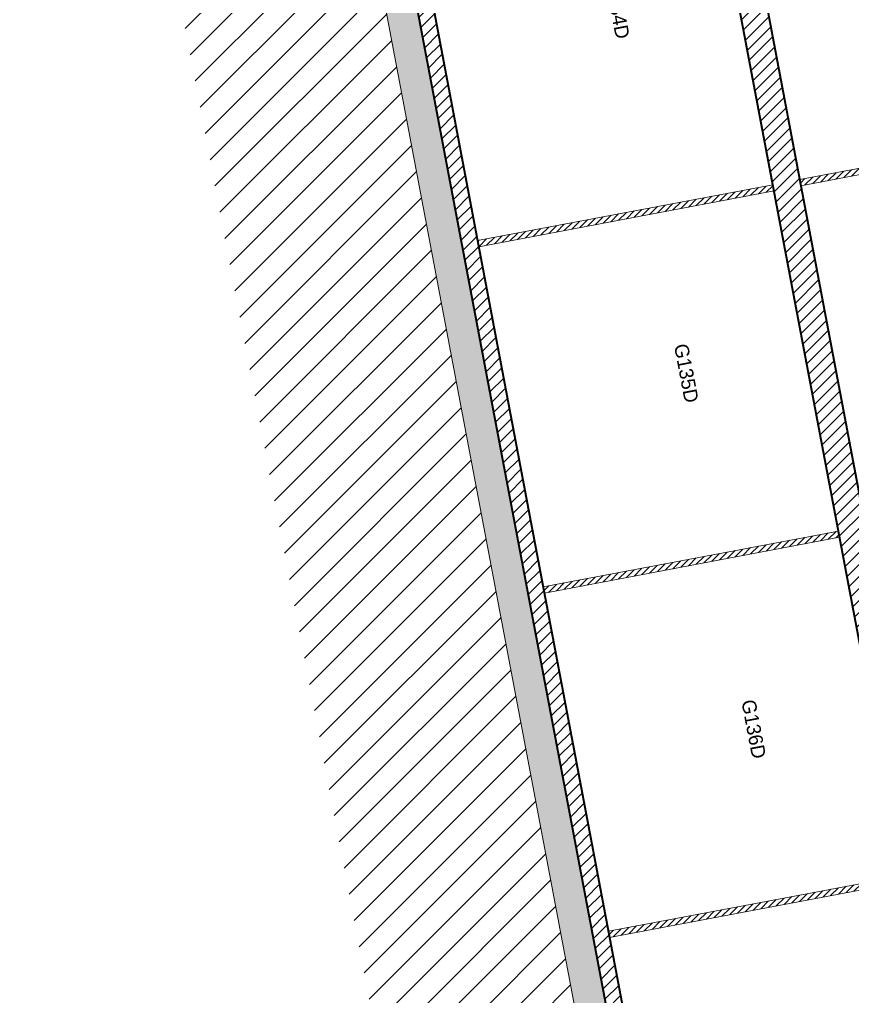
# Model space of a CAD drawing. Header units: centimetres. Extents: x 43491 to 84569, y -30699 to -11680.
# Drawn here: x 44160 to 44832, y -28257 to -27470 of the extents above; entities that cross this region are included whole.
import ezdxf

# ---------------------------------------------------------------- set-up
doc = ezdxf.new("R2010")
doc.units = ezdxf.units.CM
doc.header["$LTSCALE"] = 50.8
for name, color, linetype, lineweight in [('0-PROJET-DESSINS CRÉES', 7, 'Continuous', 9), ('0-PROJET-MUR BETON', 7, 'Continuous', 35), ('0-PROJET-MURS AGGLO', 7, 'Continuous', 5), ('0-PROJET-TEXTE', 7, 'Continuous', 5), ('Général', 7, 'Continuous', 5)]:
    doc.layers.add(name, color=color, linetype=linetype, lineweight=lineweight)
doc.styles.add('Futura Std Book', font='Futura Std Book')
pattern_1 = [(45, (38816.9114, 22086.9576), (2.42534722, -2.64583333), [])]

msp = doc.modelspace()

# ---------------------------------------------------------------- hatches: boundary and pattern name
at = {"layer": '0-PROJET-DESSINS CRÉES', "linetype": 'Continuous', "lineweight": 18}
h = msp.add_hatch(dxfattribs=at)
h.set_pattern_fill('Terre', color=252, style=0, pattern_type=2)
h.set_pattern_definition([(50.6530536, (805975.722, -272856.77), (-2e-12, -51.2282759), [47.3175133, -18.9270053]), (50.6530536, (805975.794, -272871.344), (-2e-12, -51.2282759), [66.1311571, -0.1133615]), (50.6530536, (805975.722, -272864.1), (-2e-12, -51.2282759), [56.781016, -9.4635027]), (50.6530536, (805975.722, -272849.44), (-2e-12, -51.2282759), [37.8540107, -28.390508]), (-50.6530536, (805993.722, -272820.116), (-2e-12, -51.2282759), [4.7317513, -61.5127673]), (-50.6530536, (805987.722, -272820.116), (-2e-12, -51.2282759), [9.4635027, -56.781016]), (-50.6530536, (805981.74, -272820.116), (-2e-12, -51.2282759), [14.1666564, -52.0778623]), (-50.6530536, (805975.722, -272820.116), (-2e-12, -51.2282759), [18.9270053, -47.3175133]), (50.6530536, (806005.794, -272871.344), (-2e-12, -51.2282759), [18.8136438, -47.430875]), (50.6530536, (806011.794, -272871.344), (-2e-12, -51.2282759), [9.350141, -56.8943776]), (50.6530536, (805999.794, -272871.344), (-2e-12, -51.2282759), [28.2771465, -37.9673722]), (-50.6530536, (806014.722, -272823.78), (-2e-12, -51.2282759), [4.7317513, -61.5127673]), (-50.6530536, (806011.722, -272827.447), (-2e-12, -51.2282759), [9.4635027, -56.781016]), (-50.6530536, (806008.722, -272831.112), (-2e-12, -51.2282759), [14.195254, -52.0492647]), (-50.6530536, (806005.722, -272834.778), (-2e-12, -51.2282759), [18.9270053, -47.3175133]), (-50.6530536, (806002.722, -272838.443), (-2e-12, -51.2282759), [18.9270053, -47.3175133]), (-50.6530536, (805999.722, -272842.11), (-2e-12, -51.2282759), [18.9270053, -47.3175133]), (-50.6530536, (805996.722, -272845.774), (-2e-12, -51.2282759), [18.9270053, -47.3175133]), (-50.6530536, (805975.722, -272827.447), (-2e-12, -51.2282759), [14.195254, -52.0492647]), (-50.6530536, (805993.722, -272849.44), (-2e-12, -51.2282759), [18.9270053, -47.3175133]), (-50.6530536, (805975.722, -272834.778), (-2e-12, -51.2282759), [9.4635027, -56.781016]), (-50.6530536, (805990.722, -272853.105), (-2e-12, -51.2282759), [18.9270053, -47.3175133]), (-50.6530536, (805975.722, -272842.103), (-2e-12, -51.2282759), [4.7351633, -61.5093554]), (-50.6530536, (805987.723, -272856.77), (-2e-12, -51.2282759), [18.8117174, -47.4328012]), (-50.6530536, (805975.722, -272849.427), (-2e-12, -51.2282759), [0.007868, -66.2366506]), (-50.6530536, (805984.725, -272860.432), (-2e-12, -51.2282759), [14.0796978, -52.164821]), (-50.6530536, (805981.723, -272864.1), (-2e-12, -51.2282759), [9.3501564, -56.8943623]), (-50.6530536, (805978.723, -272867.766), (-2e-12, -51.2282759), [4.6188139, -61.6257048])])
h.paths.add_polyline_path([(44682.99, -28771.6), (44727.55, -28763.16), (44288.24, -26443.41), (44232.41, -26453.99), (44268.71, -26474.6), (44699.78, -28750.84)])
at = {"layer": '0-PROJET-MUR BETON', "linetype": 'Continuous', "lineweight": 5}
h = msp.add_hatch(dxfattribs=at)
h.set_pattern_fill('hachure A', style=0, pattern_type=2)
h.set_pattern_definition([(45, (38816.9114, 22086.9576), (5.2916667, -4.4097222), [])])
h.paths.add_polyline_path([(44877.82, -26168.9), (44881.17, -26186.58), (44816.07, -26198.91), (44839.14, -26320.76), (44904.25, -26308.44), (44907.6, -26326.12), (44842.49, -26338.45), (44907.42, -26681.3), (44970.16, -26669.42), (44974.01, -26689.75), (44911.27, -26701.64), (44976.14, -27044.2), (45038.88, -27032.32), (45042.74, -27052.65), (44980, -27064.53), (45054.11, -27455.87), (45116.85, -27443.99), (45120.7, -27464.32), (45057.96, -27476.2), (45154.22, -27984.5), (45216.96, -27972.61), (45220.81, -27992.95), (45158.07, -28004.83), (45188.36, -28164.81), (45251.1, -28152.93), (45254.96, -28173.27), (45192.22, -28185.15), (45313.36, -28824.85), (45376.1, -28812.96), (45379.82, -28832.61), (44710.67, -28959.34), (44712.9, -28938.56), (44759.11, -28929.81), (44731.28, -28782.81), (44680.76, -28792.38), (44682.99, -28771.6), (44727.55, -28763.16), (44288.24, -26443.41), (44232.41, -26453.99), (44234.42, -26435.29), (44284.89, -26425.73), (44227.19, -26121.01), (44164.59, -26132.86), (44166.6, -26114.16), (44797.74, -25994.64), (44801.08, -26012.32), (44781.43, -26016.04), (44812.72, -26181.23)])
h.paths.add_polyline_path([(44557.15, -26374.17), (44816.54, -26325.04), (44758.84, -26020.32), (44499.45, -26069.45)])
h.paths.add_polyline_path([(44535.57, -26378.26), (44477.86, -26073.54), (44239.96, -26118.59), (44297.67, -26423.31)])
h.paths.add_polyline_path([(44997.7, -28700.46), (44991.36, -28701.66), (44993.48, -28712.8), (45259.2, -28662.48), (44819.89, -26342.73), (44560.5, -26391.85)])
h.paths.add_polyline_path([(44978.23, -28715.69), (44538.92, -26395.94), (44301.02, -26440.99), (44738.22, -28749.6), (44731.88, -28750.8), (44733.99, -28761.95)])
h.paths.add_polyline_path([(45290.76, -28829.13), (45262.92, -28682.13), (44744.05, -28780.4), (44771.89, -28927.39)])
at = {"layer": '0-PROJET-MURS AGGLO', "linetype": 'Continuous', "lineweight": 18}
h = msp.add_hatch(dxfattribs=at)
h.set_pattern_fill('50_béton', style=0, pattern_type=2)
h.set_pattern_definition(pattern_1)
h.paths.add_polyline_path([(44789.06, -27598.73), (44789.99, -27603.65), (45049.38, -27554.52), (45048.45, -27549.61)])
h = msp.add_hatch(dxfattribs=at)
h.set_pattern_fill('50_béton', style=0, pattern_type=2)
h.set_pattern_definition(pattern_1)
h.paths.add_polyline_path([(44529.57, -27647.87), (44530.5, -27652.79), (44768.4, -27607.73), (44767.47, -27602.82)])
h = msp.add_hatch(dxfattribs=at)
h.set_pattern_fill('50_béton', style=0, pattern_type=2)
h.set_pattern_definition(pattern_1)
h.paths.add_polyline_path([(44582.42, -27926.92), (44583.35, -27931.83), (44821.25, -27886.78), (44820.32, -27881.87)])
h = msp.add_hatch(dxfattribs=at)
h.set_pattern_fill('50_béton', style=0, pattern_type=2)
h.set_pattern_definition(pattern_1)
h.paths.add_polyline_path([(44634.98, -28204.44), (44635.91, -28209.35), (44873.81, -28164.3), (44872.88, -28159.39)])
at = {"layer": 'Général', "linetype": 'Continuous', "lineweight": 18}
h = msp.add_hatch(dxfattribs=at)
h.set_pattern_fill('H_Fer', color=252, style=0, pattern_type=2)
h.set_pattern_definition([(45, (136154.768, -79970.572), (-12.572238, 12.572238), [])])
h.paths.add_polyline_path([(44763.69, -29957.38), (45227.69, -29869.51), (45231.45, -29889.36), (45231.98, -29891.09), (45486.94, -29842.81), (45478.75, -29799.58), (45218.61, -29848.84), (45147.81, -29421.26), (45087.65, -28887.95), (44710.67, -28959.34), (44712.9, -28938.56), (44731.07, -28916.09), (44711.1, -28810.62), (44680.76, -28792.38), (44682.99, -28771.6), (44699.78, -28750.84), (44268.71, -26474.6), (44232.41, -26453.99), (44234.42, -26435.29), (44256.17, -26408.39), (44208.74, -26157.94), (44164.59, -26132.86), (44168.83, -26093.38), (44191.26, -26065.64), (44099.6, -25581.66), (44057.52, -25557.75), (44059.76, -25536.98), (44085.18, -25505.53), (43942.57, -24752.47), (43905.77, -24731.56), (43908, -24710.79), (44312.25, -24634.23), (44172.06, -24161.38), (44108.15, -23716.41), (44097.95, -23662.58), (44067.37, -23501.09), (43952.69, -23150.33), (43491.13, -23237.74)])

# ---------------------------------------------------------------- linework, layer by layer
at = {"layer": '0-PROJET-DESSINS CRÉES', "color": 7, "linetype": 'Continuous', "lineweight": 13}
for p, q in [((44768.4, -27607.74), (44530.5, -27652.79)), ((44821.25, -27886.78), (44583.35, -27931.83))]:
    msp.add_line(p, q, dxfattribs=at)
at = {"layer": '0-PROJET-DESSINS CRÉES', "color": 7, "linetype": 'Continuous', "lineweight": 5, "flags": 128}
msp.add_lwpolyline([(44682.99, -28771.6), (44727.55, -28763.16), (44288.24, -26443.41), (44232.41, -26453.99), (44268.71, -26474.6), (44699.78, -28750.84)], close=True, dxfattribs=at)
at = {"layer": '0-PROJET-MUR BETON', "flags": 128}
for points in [[(44997.7, -28700.46), (44991.36, -28701.66), (44993.48, -28712.8), (45259.2, -28662.48), (44819.89, -26342.73), (44560.5, -26391.85)], [(44978.23, -28715.69), (44538.92, -26395.94), (44301.02, -26440.99), (44738.22, -28749.6), (44731.88, -28750.8), (44733.99, -28761.95)]]:
    msp.add_lwpolyline(points, close=True, dxfattribs=at)
msp.add_lwpolyline([(45120.7, -27464.32), (45057.96, -27476.2), (45154.22, -27984.5), (45216.96, -27972.61), (45220.81, -27992.95), (45158.07, -28004.83), (45188.36, -28164.81), (45251.1, -28152.93), (45254.96, -28173.27), (45192.22, -28185.15), (45313.36, -28824.85), (45376.1, -28812.96), (45379.82, -28832.61), (44710.67, -28959.34), (44712.9, -28938.56), (44759.11, -28929.81), (44731.28, -28782.81), (44680.76, -28792.38), (44682.99, -28771.6), (44727.55, -28763.16), (44288.24, -26443.41)], dxfattribs=at)
at = {"layer": '0-PROJET-MURS AGGLO', "color": 7, "linetype": 'Continuous', "lineweight": 18}
for p, q in [((44789.06, -27598.73), (45048.45, -27549.61)), ((44789.99, -27603.65), (45049.38, -27554.52)), ((44529.57, -27647.87), (44767.47, -27602.82)), ((44530.5, -27652.79), (44768.4, -27607.73)), ((44582.42, -27926.92), (44820.32, -27881.87)), ((44583.35, -27931.83), (44821.25, -27886.78)), ((44634.98, -28204.44), (44872.88, -28159.39)), ((44635.91, -28209.35), (44873.81, -28164.3))]:
    msp.add_line(p, q, dxfattribs=at)
at = {"layer": '0-PROJET-MURS AGGLO', "color": 7, "linetype": 'Continuous', "lineweight": 5}
for p, q in [((44789.06, -27598.73), (45048.45, -27549.61)), ((44789.99, -27603.65), (45049.38, -27554.52)), ((44789.99, -27603.65), (44789.06, -27598.73)), ((44529.57, -27647.87), (44767.47, -27602.82)), ((44530.5, -27652.79), (44768.4, -27607.73)), ((44768.4, -27607.73), (44767.47, -27602.82)), ((44530.5, -27652.79), (44529.57, -27647.87)), ((44582.42, -27926.92), (44820.32, -27881.87)), ((44821.25, -27886.78), (44820.32, -27881.87)), ((44583.35, -27931.83), (44821.25, -27886.78)), ((44583.35, -27931.83), (44582.42, -27926.92)), ((44634.98, -28204.44), (44872.88, -28159.39)), ((44635.91, -28209.35), (44873.81, -28164.3)), ((44635.91, -28209.35), (44634.98, -28204.44))]:
    msp.add_line(p, q, dxfattribs=at)

# ---------------------------------------------------------------- texts
at = {"layer": '0-PROJET-TEXTE', "color": 7, "char_height": 11.327, "attachment_point": 2, "rotation": 280.72359, "line_spacing_factor": 0.962448, "style": 'Futura Std Book'}
for s, insert in [('G134D', (44647.8, -27460.35)), ('G135D', (44703.35, -27753.66)), ('G136D', (44757.65, -28040.43))]:
    msp.add_mtext(s, dxfattribs=dict(at, insert=insert))

doc.saveas('drawing.dxf')
